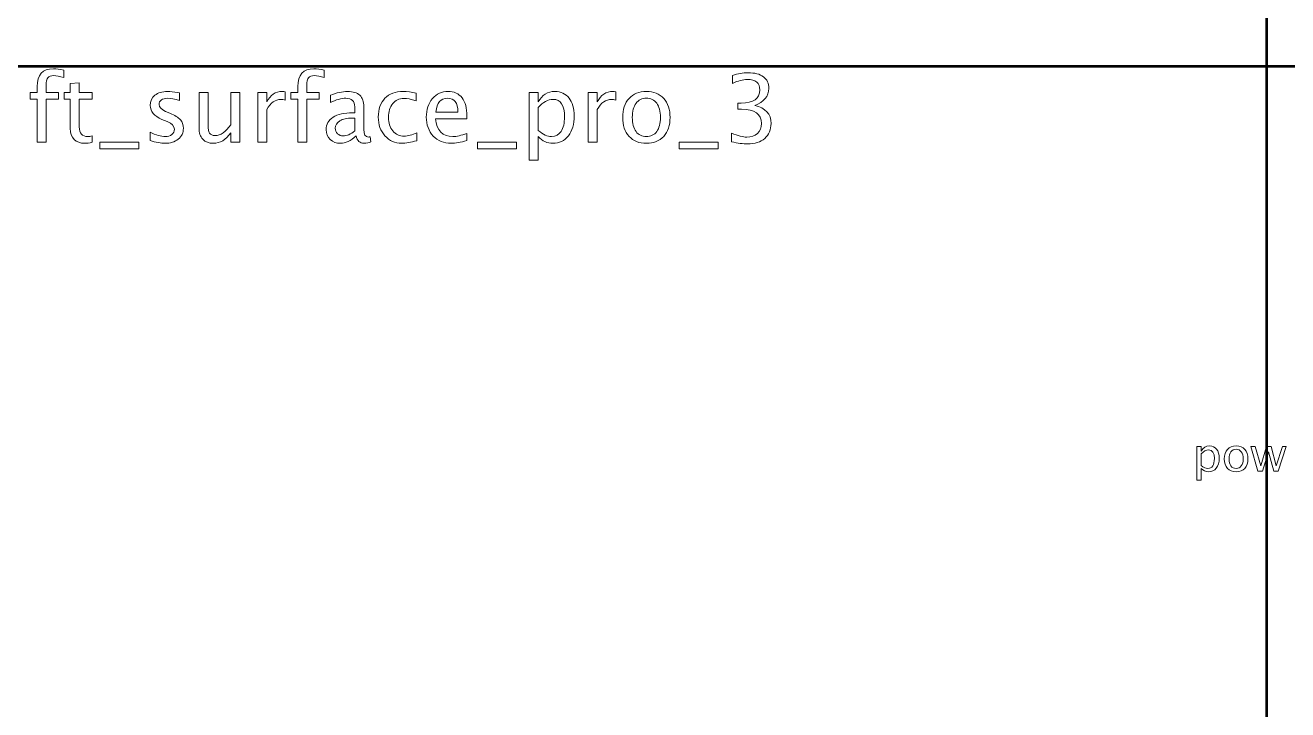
# Model space of a CAD drawing. Header units: centimetres. Extents: x -69 to 69, y -115 to 104.
# Drawn here: x 1.78 to 13.19, y -80.77 to -74.58 of the extents above; entities that cross this region are included whole.
import ezdxf

# ---------------------------------------------------------------- set-up
doc = ezdxf.new("R2010")
doc.units = ezdxf.units.CM
doc.header["$MEASUREMENT"] = 0
doc.layers.add('Layer 1', color=7, linetype='Continuous')

msp = doc.modelspace()

# ---------------------------------------------------------------- linework, layer by layer
at = {"layer": 'Layer 1', "lineweight": 53}
for points, knots in [([(-16.45, -86.45), (-16.45, -86.45), (-16.45, -63.55), (-16.45, -63.55), (-16.45, -63.55), (-16.45, -63.27386), (-16.22614, -63.05), (-15.95, -63.05), (-15.95, -63.05), (-15.95, -63.05), (15.95, -63.05), (15.95, -63.05), (15.95, -63.05), (16.22614, -63.05), (16.45, -63.27386), (16.45, -63.55), (16.45, -63.55), (16.45, -63.55), (16.45, -76.55), (16.45, -76.55), (16.45, -76.55), (16.45, -76.55), (15.05, -76.55), (15.05, -76.55), (15.05, -76.55), (14.77386, -76.55), (14.55, -76.77386), (14.55, -77.05), (14.55, -77.05), (14.55, -77.05), (14.55, -80.45), (14.55, -80.45), (14.55, -80.45), (14.55, -80.72614), (14.77386, -80.95), (15.05, -80.95), (15.05, -80.95), (15.05, -80.95), (16.45, -80.95), (16.45, -80.95), (16.45, -80.95), (16.45, -80.95), (16.45, -86.45), (16.45, -86.45), (16.45, -86.45), (16.45, -86.72614), (16.22614, -86.95), (15.95, -86.95), (15.95, -86.95), (15.95, -86.95), (-15.95, -86.95), (-15.95, -86.95), (-15.95, -86.95), (-16.22614, -86.95), (-16.45, -86.72614), (-16.45, -86.45)], [0, 0, 0, 0, 0.06666667, 0.06666667, 0.06666667, 0.06666667, 0.13333333, 0.13333333, 0.13333333, 0.13333333, 0.2, 0.2, 0.2, 0.2, 0.26666667, 0.26666667, 0.26666667, 0.26666667, 0.33333333, 0.33333333, 0.33333333, 0.33333333, 0.4, 0.4, 0.4, 0.4, 0.46666667, 0.46666667, 0.46666667, 0.46666667, 0.53333333, 0.53333333, 0.53333333, 0.53333333, 0.6, 0.6, 0.6, 0.6, 0.66666667, 0.66666667, 0.66666667, 0.66666667, 0.73333333, 0.73333333, 0.73333333, 0.73333333, 0.8, 0.8, 0.8, 0.8, 0.86666667, 0.86666667, 0.86666667, 0.86666667, 1, 1, 1, 1]), ([(-4.45, -66.25), (-4.45, -66.25), (-4.45, -65.05), (-4.45, -65.05), (-4.45, -65.05), (-4.45, -64.77386), (-4.22614, -64.55), (-3.95, -64.55), (-3.95, -64.55), (-3.95, -64.55), (2.45, -64.55), (2.45, -64.55), (2.45, -64.55), (2.72614, -64.55), (2.95, -64.77386), (2.95, -65.05), (2.95, -65.05), (2.95, -65.05), (2.95, -66.25), (2.95, -66.25), (2.95, -66.25), (2.95, -66.25), (13, -66.25), (13, -66.25), (13, -66.25), (13, -66.25), (13, -83.75), (13, -83.75), (13, -83.75), (13, -83.75), (-13, -83.75), (-13, -83.75), (-13, -83.75), (-13, -83.75), (-13, -66.25), (-13, -66.25), (-13, -66.25), (-13, -66.25), (-4.45, -66.25), (-4.45, -66.25)], [0, 0, 0, 0, 0.09090909, 0.09090909, 0.09090909, 0.09090909, 0.18181818, 0.18181818, 0.18181818, 0.18181818, 0.27272727, 0.27272727, 0.27272727, 0.27272727, 0.36363636, 0.36363636, 0.36363636, 0.36363636, 0.45454545, 0.45454545, 0.45454545, 0.45454545, 0.54545455, 0.54545455, 0.54545455, 0.54545455, 0.63636364, 0.63636364, 0.63636364, 0.63636364, 0.72727273, 0.72727273, 0.72727273, 0.72727273, 0.81818182, 0.81818182, 0.81818182, 0.81818182, 1, 1, 1, 1])]:
    msp.add_open_spline(points, degree=3, knots=knots, dxfattribs=at)
at = {"layer": 'Layer 1', "color": 30, "lineweight": 53}
msp.add_open_spline([(-14.6, -74.95), (-14.6, -74.95), (14.6, -74.95), (14.6, -74.95)], degree=3, dxfattribs=at)
at = {"layer": 'Layer 1', "color": 30, "lineweight": 9}
for points, knots in [([(1.88893, -75.63724), (1.88893, -75.63724), (1.88893, -75.24947), (1.88893, -75.24947), (1.88893, -75.24947), (1.88893, -75.24947), (1.82529, -75.24947), (1.82529, -75.24947), (1.82529, -75.24947), (1.82529, -75.24947), (1.82529, -75.1885), (1.82529, -75.1885), (1.82529, -75.1885), (1.82529, -75.1885), (1.88893, -75.1885), (1.88893, -75.1885), (1.88893, -75.1885), (1.88893, -75.1885), (1.88893, -75.13474), (1.88893, -75.13474), (1.88893, -75.13474), (1.88893, -75.02778), (1.93776, -74.9743), (2.0354, -74.9743), (2.0354, -74.9743), (2.06278, -74.9743), (2.09382, -74.97881), (2.12854, -74.98784), (2.12854, -74.98784), (2.12854, -74.98784), (2.12854, -75.05304), (2.12854, -75.05304), (2.12854, -75.05304), (2.09171, -75.04118), (2.06222, -75.03526), (2.04006, -75.03526), (2.04006, -75.03526), (2.01311, -75.03526), (1.99476, -75.04161), (1.98503, -75.05445), (1.98503, -75.05445), (1.97515, -75.06729), (1.97021, -75.09114), (1.97021, -75.12599), (1.97021, -75.12599), (1.97021, -75.12599), (1.97021, -75.1885), (1.97021, -75.1885), (1.97021, -75.1885), (1.97021, -75.1885), (2.08296, -75.1885), (2.08296, -75.1885), (2.08296, -75.1885), (2.08296, -75.1885), (2.08296, -75.24947), (2.08296, -75.24947), (2.08296, -75.24947), (2.08296, -75.24947), (1.97021, -75.24947), (1.97021, -75.24947), (1.97021, -75.24947), (1.97021, -75.24947), (1.97021, -75.63724), (1.97021, -75.63724), (1.97021, -75.63724), (1.97021, -75.63724), (1.88893, -75.63724), (1.88893, -75.63724)], [0, 0, 0, 0, 0.05555556, 0.05555556, 0.05555556, 0.05555556, 0.11111111, 0.11111111, 0.11111111, 0.11111111, 0.16666667, 0.16666667, 0.16666667, 0.16666667, 0.22222222, 0.22222222, 0.22222222, 0.22222222, 0.27777778, 0.27777778, 0.27777778, 0.27777778, 0.33333333, 0.33333333, 0.33333333, 0.33333333, 0.38888889, 0.38888889, 0.38888889, 0.38888889, 0.44444444, 0.44444444, 0.44444444, 0.44444444, 0.5, 0.5, 0.5, 0.5, 0.55555556, 0.55555556, 0.55555556, 0.55555556, 0.61111111, 0.61111111, 0.61111111, 0.61111111, 0.66666667, 0.66666667, 0.66666667, 0.66666667, 0.72222222, 0.72222222, 0.72222222, 0.72222222, 0.77777778, 0.77777778, 0.77777778, 0.77777778, 0.83333333, 0.83333333, 0.83333333, 0.83333333, 0.88888889, 0.88888889, 0.88888889, 0.88888889, 1, 1, 1, 1]), ([(4.2438, -75.63724), (4.2438, -75.63724), (4.2438, -75.24947), (4.2438, -75.24947), (4.2438, -75.24947), (4.2438, -75.24947), (4.18016, -75.24947), (4.18016, -75.24947), (4.18016, -75.24947), (4.18016, -75.24947), (4.18016, -75.1885), (4.18016, -75.1885), (4.18016, -75.1885), (4.18016, -75.1885), (4.2438, -75.1885), (4.2438, -75.1885), (4.2438, -75.1885), (4.2438, -75.1885), (4.2438, -75.13474), (4.2438, -75.13474), (4.2438, -75.13474), (4.2438, -75.02778), (4.29263, -74.9743), (4.39027, -74.9743), (4.39027, -74.9743), (4.41765, -74.9743), (4.44869, -74.97881), (4.48341, -74.98784), (4.48341, -74.98784), (4.48341, -74.98784), (4.48341, -75.05304), (4.48341, -75.05304), (4.48341, -75.05304), (4.44658, -75.04118), (4.41709, -75.03526), (4.39493, -75.03526), (4.39493, -75.03526), (4.36798, -75.03526), (4.34963, -75.04161), (4.3399, -75.05445), (4.3399, -75.05445), (4.33002, -75.06729), (4.32508, -75.09114), (4.32508, -75.12599), (4.32508, -75.12599), (4.32508, -75.12599), (4.32508, -75.1885), (4.32508, -75.1885), (4.32508, -75.1885), (4.32508, -75.1885), (4.43783, -75.1885), (4.43783, -75.1885), (4.43783, -75.1885), (4.43783, -75.1885), (4.43783, -75.24947), (4.43783, -75.24947), (4.43783, -75.24947), (4.43783, -75.24947), (4.32508, -75.24947), (4.32508, -75.24947), (4.32508, -75.24947), (4.32508, -75.24947), (4.32508, -75.63724), (4.32508, -75.63724), (4.32508, -75.63724), (4.32508, -75.63724), (4.2438, -75.63724), (4.2438, -75.63724)], [0, 0, 0, 0, 0.05555556, 0.05555556, 0.05555556, 0.05555556, 0.11111111, 0.11111111, 0.11111111, 0.11111111, 0.16666667, 0.16666667, 0.16666667, 0.16666667, 0.22222222, 0.22222222, 0.22222222, 0.22222222, 0.27777778, 0.27777778, 0.27777778, 0.27777778, 0.33333333, 0.33333333, 0.33333333, 0.33333333, 0.38888889, 0.38888889, 0.38888889, 0.38888889, 0.44444444, 0.44444444, 0.44444444, 0.44444444, 0.5, 0.5, 0.5, 0.5, 0.55555556, 0.55555556, 0.55555556, 0.55555556, 0.61111111, 0.61111111, 0.61111111, 0.61111111, 0.66666667, 0.66666667, 0.66666667, 0.66666667, 0.72222222, 0.72222222, 0.72222222, 0.72222222, 0.77777778, 0.77777778, 0.77777778, 0.77777778, 0.83333333, 0.83333333, 0.83333333, 0.83333333, 0.88888889, 0.88888889, 0.88888889, 0.88888889, 1, 1, 1, 1]), ([(8.1639, -75.63301), (8.1639, -75.63301), (8.1639, -75.55681), (8.1639, -75.55681), (8.1639, -75.55681), (8.22204, -75.57995), (8.26762, -75.59152), (8.30106, -75.59152), (8.30106, -75.59152), (8.34043, -75.59152), (8.37218, -75.58023), (8.39659, -75.55751), (8.39659, -75.55751), (8.42101, -75.53479), (8.43314, -75.50516), (8.43314, -75.46875), (8.43314, -75.46875), (8.43314, -75.38239), (8.37303, -75.33921), (8.2528, -75.33921), (8.2528, -75.33921), (8.2528, -75.33921), (8.22063, -75.33921), (8.22063, -75.33921), (8.22063, -75.33921), (8.22063, -75.33921), (8.22063, -75.2846), (8.22063, -75.2846), (8.22063, -75.2846), (8.22063, -75.2846), (8.24913, -75.28418), (8.24913, -75.28418), (8.24913, -75.28418), (8.36216, -75.28418), (8.41875, -75.24439), (8.41875, -75.16466), (8.41875, -75.16466), (8.41875, -75.10214), (8.38121, -75.07082), (8.30628, -75.07082), (8.30628, -75.07082), (8.26607, -75.07082), (8.22147, -75.08239), (8.17237, -75.10553), (8.17237, -75.10553), (8.17237, -75.10553), (8.17237, -75.03441), (8.17237, -75.03441), (8.17237, -75.03441), (8.22049, -75.01804), (8.26691, -75.00986), (8.3115, -75.00986), (8.3115, -75.00986), (8.37218, -75.00986), (8.41889, -75.02199), (8.45134, -75.04626), (8.45134, -75.04626), (8.4838, -75.07039), (8.50003, -75.10553), (8.50003, -75.15153), (8.50003, -75.15153), (8.50003, -75.22336), (8.45755, -75.27458), (8.37246, -75.30506), (8.37246, -75.30506), (8.4711, -75.32806), (8.52035, -75.38211), (8.52035, -75.46748), (8.52035, -75.46748), (8.52035, -75.52506), (8.5013, -75.57035), (8.46334, -75.60323), (8.46334, -75.60323), (8.42538, -75.63611), (8.37317, -75.65248), (8.30685, -75.65248), (8.30685, -75.65248), (8.26903, -75.65248), (8.22147, -75.64599), (8.1639, -75.63301)], [0, 0, 0, 0, 0.04761905, 0.04761905, 0.04761905, 0.04761905, 0.0952381, 0.0952381, 0.0952381, 0.0952381, 0.14285714, 0.14285714, 0.14285714, 0.14285714, 0.19047619, 0.19047619, 0.19047619, 0.19047619, 0.23809524, 0.23809524, 0.23809524, 0.23809524, 0.28571429, 0.28571429, 0.28571429, 0.28571429, 0.33333333, 0.33333333, 0.33333333, 0.33333333, 0.38095238, 0.38095238, 0.38095238, 0.38095238, 0.42857143, 0.42857143, 0.42857143, 0.42857143, 0.47619048, 0.47619048, 0.47619048, 0.47619048, 0.52380952, 0.52380952, 0.52380952, 0.52380952, 0.57142857, 0.57142857, 0.57142857, 0.57142857, 0.61904762, 0.61904762, 0.61904762, 0.61904762, 0.66666667, 0.66666667, 0.66666667, 0.66666667, 0.71428571, 0.71428571, 0.71428571, 0.71428571, 0.76190476, 0.76190476, 0.76190476, 0.76190476, 0.80952381, 0.80952381, 0.80952381, 0.80952381, 0.85714286, 0.85714286, 0.85714286, 0.85714286, 0.9047619, 0.9047619, 0.9047619, 0.9047619, 1, 1, 1, 1]), ([(2.38564, -75.6371), (2.36052, -75.64401), (2.33865, -75.6474), (2.32017, -75.6474), (2.32017, -75.6474), (2.27868, -75.6474), (2.24636, -75.63555), (2.22322, -75.61184), (2.22322, -75.61184), (2.19994, -75.58813), (2.18837, -75.55525), (2.18837, -75.51306), (2.18837, -75.51306), (2.18837, -75.51306), (2.18837, -75.24947), (2.18837, -75.24947), (2.18837, -75.24947), (2.18837, -75.24947), (2.1322, -75.24947), (2.1322, -75.24947), (2.1322, -75.24947), (2.1322, -75.24947), (2.1322, -75.1885), (2.1322, -75.1885), (2.1322, -75.1885), (2.1322, -75.1885), (2.18837, -75.1885), (2.18837, -75.1885), (2.18837, -75.1885), (2.18837, -75.1885), (2.18837, -75.10737), (2.18837, -75.10737), (2.18837, -75.10737), (2.18837, -75.10737), (2.26965, -75.0996), (2.26965, -75.0996), (2.26965, -75.0996), (2.26965, -75.0996), (2.26965, -75.1885), (2.26965, -75.1885), (2.26965, -75.1885), (2.26965, -75.1885), (2.38733, -75.1885), (2.38733, -75.1885), (2.38733, -75.1885), (2.38733, -75.1885), (2.38733, -75.24947), (2.38733, -75.24947), (2.38733, -75.24947), (2.38733, -75.24947), (2.26965, -75.24947), (2.26965, -75.24947), (2.26965, -75.24947), (2.26965, -75.24947), (2.26965, -75.49839), (2.26965, -75.49839), (2.26965, -75.49839), (2.26965, -75.55709), (2.29519, -75.58644), (2.34613, -75.58644), (2.34613, -75.58644), (2.357, -75.58644), (2.37012, -75.58461), (2.38564, -75.58108), (2.38564, -75.58108), (2.38564, -75.58108), (2.38564, -75.6371), (2.38564, -75.6371)], [0, 0, 0, 0, 0.05555556, 0.05555556, 0.05555556, 0.05555556, 0.11111111, 0.11111111, 0.11111111, 0.11111111, 0.16666667, 0.16666667, 0.16666667, 0.16666667, 0.22222222, 0.22222222, 0.22222222, 0.22222222, 0.27777778, 0.27777778, 0.27777778, 0.27777778, 0.33333333, 0.33333333, 0.33333333, 0.33333333, 0.38888889, 0.38888889, 0.38888889, 0.38888889, 0.44444444, 0.44444444, 0.44444444, 0.44444444, 0.5, 0.5, 0.5, 0.5, 0.55555556, 0.55555556, 0.55555556, 0.55555556, 0.61111111, 0.61111111, 0.61111111, 0.61111111, 0.66666667, 0.66666667, 0.66666667, 0.66666667, 0.72222222, 0.72222222, 0.72222222, 0.72222222, 0.77777778, 0.77777778, 0.77777778, 0.77777778, 0.83333333, 0.83333333, 0.83333333, 0.83333333, 0.88888889, 0.88888889, 0.88888889, 0.88888889, 1, 1, 1, 1]), ([(2.90888, -75.62115), (2.90888, -75.62115), (2.90888, -75.54665), (2.90888, -75.54665), (2.90888, -75.54665), (2.96208, -75.57318), (3.00823, -75.58644), (3.0476, -75.58644), (3.0476, -75.58644), (3.07102, -75.58644), (3.09049, -75.58009), (3.10588, -75.56739), (3.10588, -75.56739), (3.12126, -75.55483), (3.12902, -75.53903), (3.12902, -75.51998), (3.12902, -75.51998), (3.12902, -75.49218), (3.10743, -75.46918), (3.06425, -75.45097), (3.06425, -75.45097), (3.06425, -75.45097), (3.01669, -75.43079), (3.01669, -75.43079), (3.01669, -75.43079), (2.94656, -75.40172), (2.91142, -75.35967), (2.91142, -75.30506), (2.91142, -75.30506), (2.91142, -75.26598), (2.92525, -75.23521), (2.95291, -75.21278), (2.95291, -75.21278), (2.98057, -75.19034), (3.01853, -75.17919), (3.06665, -75.17919), (3.06665, -75.17919), (3.09162, -75.17919), (3.12267, -75.18258), (3.1595, -75.18949), (3.1595, -75.18949), (3.1595, -75.18949), (3.17643, -75.19274), (3.17643, -75.19274), (3.17643, -75.19274), (3.17643, -75.19274), (3.17643, -75.26047), (3.17643, -75.26047), (3.17643, -75.26047), (3.13113, -75.24693), (3.09501, -75.24015), (3.06806, -75.24015), (3.06806, -75.24015), (3.04435, -75.24015), (3.02558, -75.24537), (3.01133, -75.25567), (3.01133, -75.25567), (2.99722, -75.26598), (2.99016, -75.2798), (2.99016, -75.29716), (2.99016, -75.29716), (2.99016, -75.32157), (3.00992, -75.34232), (3.04957, -75.35911), (3.04957, -75.35911), (3.04957, -75.35911), (3.08866, -75.37562), (3.08866, -75.37562), (3.08866, -75.37562), (3.13297, -75.39425), (3.1643, -75.414), (3.18264, -75.43474), (3.18264, -75.43474), (3.20113, -75.45549), (3.2103, -75.48145), (3.2103, -75.5125), (3.2103, -75.5125), (3.2103, -75.55187), (3.19478, -75.58418), (3.16359, -75.60944), (3.16359, -75.60944), (3.13255, -75.6347), (3.09275, -75.6474), (3.04435, -75.6474), (3.04435, -75.6474), (3.0071, -75.6474), (2.96208, -75.63865), (2.90888, -75.62115)], [0, 0, 0, 0, 0.04347826, 0.04347826, 0.04347826, 0.04347826, 0.08695652, 0.08695652, 0.08695652, 0.08695652, 0.13043478, 0.13043478, 0.13043478, 0.13043478, 0.17391304, 0.17391304, 0.17391304, 0.17391304, 0.2173913, 0.2173913, 0.2173913, 0.2173913, 0.26086957, 0.26086957, 0.26086957, 0.26086957, 0.30434783, 0.30434783, 0.30434783, 0.30434783, 0.34782609, 0.34782609, 0.34782609, 0.34782609, 0.39130435, 0.39130435, 0.39130435, 0.39130435, 0.43478261, 0.43478261, 0.43478261, 0.43478261, 0.47826087, 0.47826087, 0.47826087, 0.47826087, 0.52173913, 0.52173913, 0.52173913, 0.52173913, 0.56521739, 0.56521739, 0.56521739, 0.56521739, 0.60869565, 0.60869565, 0.60869565, 0.60869565, 0.65217391, 0.65217391, 0.65217391, 0.65217391, 0.69565217, 0.69565217, 0.69565217, 0.69565217, 0.73913043, 0.73913043, 0.73913043, 0.73913043, 0.7826087, 0.7826087, 0.7826087, 0.7826087, 0.82608696, 0.82608696, 0.82608696, 0.82608696, 0.86956522, 0.86956522, 0.86956522, 0.86956522, 0.91304348, 0.91304348, 0.91304348, 0.91304348, 1, 1, 1, 1]), ([(3.88213, -75.63724), (3.88213, -75.63724), (3.88213, -75.1885), (3.88213, -75.1885), (3.88213, -75.1885), (3.88213, -75.1885), (3.96341, -75.1885), (3.96341, -75.1885), (3.96341, -75.1885), (3.96341, -75.1885), (3.96341, -75.27331), (3.96341, -75.27331), (3.96341, -75.27331), (3.99573, -75.21052), (4.04257, -75.17919), (4.1041, -75.17919), (4.1041, -75.17919), (4.11242, -75.17919), (4.12117, -75.1799), (4.1302, -75.18131), (4.1302, -75.18131), (4.1302, -75.18131), (4.1302, -75.25737), (4.1302, -75.25737), (4.1302, -75.25737), (4.11609, -75.25271), (4.10368, -75.25031), (4.09295, -75.25031), (4.09295, -75.25031), (4.0413, -75.25031), (3.99812, -75.28079), (3.96341, -75.34189), (3.96341, -75.34189), (3.96341, -75.34189), (3.96341, -75.63724), (3.96341, -75.63724), (3.96341, -75.63724), (3.96341, -75.63724), (3.88213, -75.63724), (3.88213, -75.63724)], [0, 0, 0, 0, 0.09090909, 0.09090909, 0.09090909, 0.09090909, 0.18181818, 0.18181818, 0.18181818, 0.18181818, 0.27272727, 0.27272727, 0.27272727, 0.27272727, 0.36363636, 0.36363636, 0.36363636, 0.36363636, 0.45454545, 0.45454545, 0.45454545, 0.45454545, 0.54545455, 0.54545455, 0.54545455, 0.54545455, 0.63636364, 0.63636364, 0.63636364, 0.63636364, 0.72727273, 0.72727273, 0.72727273, 0.72727273, 0.81818182, 0.81818182, 0.81818182, 0.81818182, 1, 1, 1, 1]), ([(4.77113, -75.58009), (4.72231, -75.62496), (4.67532, -75.6474), (4.63016, -75.6474), (4.63016, -75.6474), (4.59305, -75.6474), (4.56215, -75.63583), (4.53773, -75.61255), (4.53773, -75.61255), (4.51318, -75.58926), (4.5009, -75.55991), (4.5009, -75.52449), (4.5009, -75.52449), (4.5009, -75.47553), (4.52151, -75.43785), (4.56271, -75.4116), (4.56271, -75.4116), (4.60392, -75.38536), (4.66304, -75.37223), (4.74009, -75.37223), (4.74009, -75.37223), (4.74009, -75.37223), (4.75914, -75.37223), (4.75914, -75.37223), (4.75914, -75.37223), (4.75914, -75.37223), (4.75914, -75.31819), (4.75914, -75.31819), (4.75914, -75.31819), (4.75914, -75.26612), (4.73204, -75.24015), (4.67772, -75.24015), (4.67772, -75.24015), (4.63567, -75.24015), (4.58966, -75.25342), (4.53985, -75.27995), (4.53985, -75.27995), (4.53985, -75.27995), (4.53985, -75.21306), (4.53985, -75.21306), (4.53985, -75.21306), (4.5946, -75.19048), (4.64625, -75.17919), (4.69465, -75.17919), (4.69465, -75.17919), (4.74446, -75.17919), (4.78129, -75.19048), (4.80486, -75.2132), (4.80486, -75.2132), (4.82856, -75.23592), (4.84042, -75.27091), (4.84042, -75.31819), (4.84042, -75.31819), (4.84042, -75.31819), (4.84042, -75.52096), (4.84042, -75.52096), (4.84042, -75.52096), (4.84042, -75.56739), (4.85467, -75.59067), (4.88332, -75.59067), (4.88332, -75.59067), (4.88684, -75.59067), (4.89207, -75.59011), (4.89898, -75.58898), (4.89898, -75.58898), (4.89898, -75.58898), (4.90477, -75.63414), (4.90477, -75.63414), (4.90477, -75.63414), (4.88628, -75.64303), (4.86596, -75.6474), (4.84366, -75.6474), (4.84366, -75.6474), (4.8057, -75.6474), (4.78157, -75.62496), (4.77113, -75.58009)], [0, 0, 0, 0, 0.05, 0.05, 0.05, 0.05, 0.1, 0.1, 0.1, 0.1, 0.15, 0.15, 0.15, 0.15, 0.2, 0.2, 0.2, 0.2, 0.25, 0.25, 0.25, 0.25, 0.3, 0.3, 0.3, 0.3, 0.35, 0.35, 0.35, 0.35, 0.4, 0.4, 0.4, 0.4, 0.45, 0.45, 0.45, 0.45, 0.5, 0.5, 0.5, 0.5, 0.55, 0.55, 0.55, 0.55, 0.6, 0.6, 0.6, 0.6, 0.65, 0.65, 0.65, 0.65, 0.7, 0.7, 0.7, 0.7, 0.75, 0.75, 0.75, 0.75, 0.8, 0.8, 0.8, 0.8, 0.85, 0.85, 0.85, 0.85, 0.9, 0.9, 0.9, 0.9, 1, 1, 1, 1]), ([(5.31892, -75.62369), (5.26629, -75.6395), (5.22085, -75.6474), (5.18261, -75.6474), (5.18261, -75.6474), (5.12193, -75.6474), (5.0717, -75.62496), (5.03176, -75.58023), (5.03176, -75.58023), (4.99183, -75.53536), (4.97179, -75.47877), (4.97179, -75.41061), (4.97179, -75.41061), (4.97179, -75.3378), (4.99155, -75.28093), (5.03106, -75.24029), (5.03106, -75.24029), (5.07057, -75.19951), (5.12574, -75.17919), (5.19658, -75.17919), (5.19658, -75.17919), (5.23144, -75.17919), (5.27066, -75.18399), (5.31384, -75.19358), (5.31384, -75.19358), (5.31384, -75.19358), (5.31384, -75.26217), (5.31384, -75.26217), (5.31384, -75.26217), (5.26798, -75.24862), (5.23059, -75.24185), (5.2018, -75.24185), (5.2018, -75.24185), (5.16003, -75.24185), (5.12659, -75.25751), (5.10161, -75.28869), (5.10161, -75.28869), (5.07664, -75.31988), (5.06408, -75.36151), (5.06408, -75.41344), (5.06408, -75.41344), (5.06408, -75.46381), (5.07706, -75.50445), (5.10288, -75.53564), (5.10288, -75.53564), (5.12871, -75.56668), (5.16243, -75.58221), (5.20434, -75.58221), (5.20434, -75.58221), (5.24145, -75.58221), (5.27955, -75.57261), (5.31892, -75.55342), (5.31892, -75.55342), (5.31892, -75.55342), (5.31892, -75.62369), (5.31892, -75.62369)], [0, 0, 0, 0, 0.06666667, 0.06666667, 0.06666667, 0.06666667, 0.13333333, 0.13333333, 0.13333333, 0.13333333, 0.2, 0.2, 0.2, 0.2, 0.26666667, 0.26666667, 0.26666667, 0.26666667, 0.33333333, 0.33333333, 0.33333333, 0.33333333, 0.4, 0.4, 0.4, 0.4, 0.46666667, 0.46666667, 0.46666667, 0.46666667, 0.53333333, 0.53333333, 0.53333333, 0.53333333, 0.6, 0.6, 0.6, 0.6, 0.66666667, 0.66666667, 0.66666667, 0.66666667, 0.73333333, 0.73333333, 0.73333333, 0.73333333, 0.8, 0.8, 0.8, 0.8, 0.86666667, 0.86666667, 0.86666667, 0.86666667, 1, 1, 1, 1]), ([(5.77034, -75.62285), (5.71573, -75.63922), (5.66903, -75.6474), (5.63008, -75.6474), (5.63008, -75.6474), (5.56362, -75.6474), (5.50957, -75.62539), (5.46794, -75.5815), (5.46794, -75.5815), (5.42631, -75.53762), (5.40543, -75.48075), (5.40543, -75.41076), (5.40543, -75.41076), (5.40543, -75.34288), (5.42377, -75.28714), (5.4606, -75.24354), (5.4606, -75.24354), (5.49743, -75.20008), (5.54457, -75.17834), (5.602, -75.17834), (5.602, -75.17834), (5.65633, -75.17834), (5.69838, -75.19768), (5.72801, -75.23634), (5.72801, -75.23634), (5.75764, -75.27501), (5.77246, -75.32976), (5.77246, -75.40074), (5.77246, -75.40074), (5.77246, -75.40074), (5.77204, -75.42557), (5.77204, -75.42557), (5.77204, -75.42557), (5.77204, -75.42557), (5.4884, -75.42557), (5.4884, -75.42557), (5.4884, -75.42557), (5.50026, -75.53282), (5.55261, -75.58644), (5.64532, -75.58644), (5.64532, -75.58644), (5.67933, -75.58644), (5.72096, -75.57684), (5.77034, -75.55765), (5.77034, -75.55765), (5.77034, -75.55765), (5.77034, -75.62285), (5.77034, -75.62285)], [0, 0, 0, 0, 0.07692308, 0.07692308, 0.07692308, 0.07692308, 0.15384615, 0.15384615, 0.15384615, 0.15384615, 0.23076923, 0.23076923, 0.23076923, 0.23076923, 0.30769231, 0.30769231, 0.30769231, 0.30769231, 0.38461538, 0.38461538, 0.38461538, 0.38461538, 0.46153846, 0.46153846, 0.46153846, 0.46153846, 0.53846154, 0.53846154, 0.53846154, 0.53846154, 0.61538462, 0.61538462, 0.61538462, 0.61538462, 0.69230769, 0.69230769, 0.69230769, 0.69230769, 0.76923077, 0.76923077, 0.76923077, 0.76923077, 0.84615385, 0.84615385, 0.84615385, 0.84615385, 1, 1, 1, 1]), ([(6.33607, -75.80065), (6.33607, -75.80065), (6.33607, -75.1885), (6.33607, -75.1885), (6.33607, -75.1885), (6.33607, -75.1885), (6.41735, -75.1885), (6.41735, -75.1885), (6.41735, -75.1885), (6.41735, -75.1885), (6.41735, -75.27331), (6.41735, -75.27331), (6.41735, -75.27331), (6.45065, -75.21052), (6.50075, -75.17919), (6.56749, -75.17919), (6.56749, -75.17919), (6.62154, -75.17919), (6.66401, -75.19881), (6.69506, -75.23818), (6.69506, -75.23818), (6.7261, -75.27755), (6.74163, -75.33131), (6.74163, -75.39947), (6.74163, -75.39947), (6.74163, -75.47369), (6.72399, -75.53366), (6.68885, -75.5791), (6.68885, -75.5791), (6.65371, -75.62468), (6.60743, -75.6474), (6.55014, -75.6474), (6.55014, -75.6474), (6.49694, -75.6474), (6.45263, -75.62708), (6.41735, -75.5863), (6.41735, -75.5863), (6.41735, -75.5863), (6.41735, -75.80065), (6.41735, -75.80065), (6.41735, -75.80065), (6.41735, -75.80065), (6.33607, -75.80065), (6.33607, -75.80065)], [0, 0, 0, 0, 0.08333333, 0.08333333, 0.08333333, 0.08333333, 0.16666667, 0.16666667, 0.16666667, 0.16666667, 0.25, 0.25, 0.25, 0.25, 0.33333333, 0.33333333, 0.33333333, 0.33333333, 0.41666667, 0.41666667, 0.41666667, 0.41666667, 0.5, 0.5, 0.5, 0.5, 0.58333333, 0.58333333, 0.58333333, 0.58333333, 0.66666667, 0.66666667, 0.66666667, 0.66666667, 0.75, 0.75, 0.75, 0.75, 0.83333333, 0.83333333, 0.83333333, 0.83333333, 1, 1, 1, 1]), ([(6.86891, -75.63724), (6.86891, -75.63724), (6.86891, -75.1885), (6.86891, -75.1885), (6.86891, -75.1885), (6.86891, -75.1885), (6.95019, -75.1885), (6.95019, -75.1885), (6.95019, -75.1885), (6.95019, -75.1885), (6.95019, -75.27331), (6.95019, -75.27331), (6.95019, -75.27331), (6.98251, -75.21052), (7.02935, -75.17919), (7.09088, -75.17919), (7.09088, -75.17919), (7.0992, -75.17919), (7.10795, -75.1799), (7.11698, -75.18131), (7.11698, -75.18131), (7.11698, -75.18131), (7.11698, -75.25737), (7.11698, -75.25737), (7.11698, -75.25737), (7.10287, -75.25271), (7.09046, -75.25031), (7.07973, -75.25031), (7.07973, -75.25031), (7.02808, -75.25031), (6.9849, -75.28079), (6.95019, -75.34189), (6.95019, -75.34189), (6.95019, -75.34189), (6.95019, -75.63724), (6.95019, -75.63724), (6.95019, -75.63724), (6.95019, -75.63724), (6.86891, -75.63724), (6.86891, -75.63724)], [0, 0, 0, 0, 0.09090909, 0.09090909, 0.09090909, 0.09090909, 0.18181818, 0.18181818, 0.18181818, 0.18181818, 0.27272727, 0.27272727, 0.27272727, 0.27272727, 0.36363636, 0.36363636, 0.36363636, 0.36363636, 0.45454545, 0.45454545, 0.45454545, 0.45454545, 0.54545455, 0.54545455, 0.54545455, 0.54545455, 0.63636364, 0.63636364, 0.63636364, 0.63636364, 0.72727273, 0.72727273, 0.72727273, 0.72727273, 0.81818182, 0.81818182, 0.81818182, 0.81818182, 1, 1, 1, 1]), ([(7.39399, -75.6474), (7.32809, -75.6474), (7.27588, -75.62637), (7.23749, -75.58432), (7.23749, -75.58432), (7.19897, -75.54227), (7.17978, -75.48512), (7.17978, -75.41301), (7.17978, -75.41301), (7.17978, -75.34105), (7.19897, -75.28404), (7.23749, -75.24213), (7.23749, -75.24213), (7.27588, -75.20022), (7.32809, -75.17919), (7.39399, -75.17919), (7.39399, -75.17919), (7.45989, -75.17919), (7.5121, -75.20022), (7.55048, -75.24213), (7.55048, -75.24213), (7.589, -75.28404), (7.6082, -75.34105), (7.6082, -75.41301), (7.6082, -75.41301), (7.6082, -75.48512), (7.589, -75.54227), (7.55048, -75.58432), (7.55048, -75.58432), (7.5121, -75.62637), (7.45989, -75.6474), (7.39399, -75.6474)], [0, 0, 0, 0, 0.11111111, 0.11111111, 0.11111111, 0.11111111, 0.22222222, 0.22222222, 0.22222222, 0.22222222, 0.33333333, 0.33333333, 0.33333333, 0.33333333, 0.44444444, 0.44444444, 0.44444444, 0.44444444, 0.55555556, 0.55555556, 0.55555556, 0.55555556, 0.66666667, 0.66666667, 0.66666667, 0.66666667, 0.77777778, 0.77777778, 0.77777778, 0.77777778, 1, 1, 1, 1]), ([(3.63772, -75.63724), (3.63772, -75.63724), (3.63772, -75.55286), (3.63772, -75.55286), (3.63772, -75.55286), (3.5944, -75.61593), (3.54177, -75.6474), (3.47996, -75.6474), (3.47996, -75.6474), (3.44073, -75.6474), (3.40955, -75.63512), (3.3864, -75.61043), (3.3864, -75.61043), (3.36312, -75.58573), (3.35155, -75.55257), (3.35155, -75.51066), (3.35155, -75.51066), (3.35155, -75.51066), (3.35155, -75.1885), (3.35155, -75.1885), (3.35155, -75.1885), (3.35155, -75.1885), (3.43283, -75.1885), (3.43283, -75.1885), (3.43283, -75.1885), (3.43283, -75.1885), (3.43283, -75.48413), (3.43283, -75.48413), (3.43283, -75.48413), (3.43283, -75.51786), (3.43777, -75.54171), (3.44751, -75.55582), (3.44751, -75.55582), (3.45738, -75.57007), (3.47375, -75.57713), (3.49675, -75.57713), (3.49675, -75.57713), (3.54643, -75.57713), (3.59356, -75.54453), (3.63772, -75.47919), (3.63772, -75.47919), (3.63772, -75.47919), (3.63772, -75.1885), (3.63772, -75.1885), (3.63772, -75.1885), (3.63772, -75.1885), (3.71901, -75.1885), (3.71901, -75.1885), (3.71901, -75.1885), (3.71901, -75.1885), (3.71901, -75.63724), (3.71901, -75.63724), (3.71901, -75.63724), (3.71901, -75.63724), (3.63772, -75.63724), (3.63772, -75.63724)], [0, 0, 0, 0, 0.06666667, 0.06666667, 0.06666667, 0.06666667, 0.13333333, 0.13333333, 0.13333333, 0.13333333, 0.2, 0.2, 0.2, 0.2, 0.26666667, 0.26666667, 0.26666667, 0.26666667, 0.33333333, 0.33333333, 0.33333333, 0.33333333, 0.4, 0.4, 0.4, 0.4, 0.46666667, 0.46666667, 0.46666667, 0.46666667, 0.53333333, 0.53333333, 0.53333333, 0.53333333, 0.6, 0.6, 0.6, 0.6, 0.66666667, 0.66666667, 0.66666667, 0.66666667, 0.73333333, 0.73333333, 0.73333333, 0.73333333, 0.8, 0.8, 0.8, 0.8, 0.86666667, 0.86666667, 0.86666667, 0.86666667, 1, 1, 1, 1]), ([(5.49264, -75.36461), (5.49264, -75.36461), (5.69076, -75.36461), (5.69076, -75.36461), (5.69076, -75.36461), (5.69076, -75.28107), (5.65957, -75.23931), (5.59734, -75.23931), (5.59734, -75.23931), (5.53469, -75.23931), (5.49983, -75.28107), (5.49264, -75.36461)], [0, 0, 0, 0, 0.25, 0.25, 0.25, 0.25, 0.5, 0.5, 0.5, 0.5, 1, 1, 1, 1]), ([(6.41735, -75.53028), (6.45926, -75.56767), (6.4992, -75.58644), (6.53715, -75.58644), (6.53715, -75.58644), (6.57455, -75.58644), (6.60348, -75.57078), (6.6238, -75.53959), (6.6238, -75.53959), (6.64426, -75.50841), (6.65442, -75.46452), (6.65442, -75.40779), (6.65442, -75.40779), (6.65442, -75.30281), (6.6197, -75.25031), (6.55028, -75.25031), (6.55028, -75.25031), (6.50484, -75.25031), (6.46053, -75.27487), (6.41735, -75.32411), (6.41735, -75.32411), (6.41735, -75.32411), (6.41735, -75.53028), (6.41735, -75.53028)], [0, 0, 0, 0, 0.14285714, 0.14285714, 0.14285714, 0.14285714, 0.28571429, 0.28571429, 0.28571429, 0.28571429, 0.42857143, 0.42857143, 0.42857143, 0.42857143, 0.57142857, 0.57142857, 0.57142857, 0.57142857, 0.71428571, 0.71428571, 0.71428571, 0.71428571, 1, 1, 1, 1]), ([(7.39385, -75.58644), (7.43406, -75.58644), (7.46539, -75.57134), (7.48769, -75.541), (7.48769, -75.541), (7.50984, -75.5108), (7.52099, -75.46805), (7.52099, -75.41301), (7.52099, -75.41301), (7.52099, -75.35812), (7.50984, -75.31551), (7.48769, -75.28531), (7.48769, -75.28531), (7.46539, -75.25525), (7.43406, -75.24015), (7.39385, -75.24015), (7.39385, -75.24015), (7.35349, -75.24015), (7.32216, -75.25525), (7.30015, -75.28531), (7.30015, -75.28531), (7.27799, -75.31551), (7.26699, -75.35812), (7.26699, -75.41301), (7.26699, -75.41301), (7.26699, -75.46805), (7.27799, -75.5108), (7.30015, -75.541), (7.30015, -75.541), (7.32216, -75.57134), (7.35349, -75.58644), (7.39385, -75.58644)], [0, 0, 0, 0, 0.11111111, 0.11111111, 0.11111111, 0.11111111, 0.22222222, 0.22222222, 0.22222222, 0.22222222, 0.33333333, 0.33333333, 0.33333333, 0.33333333, 0.44444444, 0.44444444, 0.44444444, 0.44444444, 0.55555556, 0.55555556, 0.55555556, 0.55555556, 0.66666667, 0.66666667, 0.66666667, 0.66666667, 0.77777778, 0.77777778, 0.77777778, 0.77777778, 1, 1, 1, 1]), ([(4.75914, -75.53578), (4.75914, -75.53578), (4.75914, -75.42049), (4.75914, -75.42049), (4.75914, -75.42049), (4.75914, -75.42049), (4.73303, -75.41965), (4.73303, -75.41965), (4.73303, -75.41965), (4.68788, -75.41965), (4.65147, -75.42797), (4.62367, -75.44462), (4.62367, -75.44462), (4.59601, -75.46141), (4.58218, -75.48357), (4.58218, -75.51123), (4.58218, -75.51123), (4.58218, -75.53056), (4.5891, -75.54693), (4.60279, -75.56033), (4.60279, -75.56033), (4.61662, -75.57374), (4.63341, -75.58051), (4.6533, -75.58051), (4.6533, -75.58051), (4.68717, -75.58051), (4.72245, -75.56556), (4.75914, -75.53578)], [0, 0, 0, 0, 0.125, 0.125, 0.125, 0.125, 0.25, 0.25, 0.25, 0.25, 0.375, 0.375, 0.375, 0.375, 0.5, 0.5, 0.5, 0.5, 0.625, 0.625, 0.625, 0.625, 0.75, 0.75, 0.75, 0.75, 1, 1, 1, 1]), ([(2.45591, -75.6982), (2.45591, -75.6982), (2.45591, -75.63724), (2.45591, -75.63724), (2.45591, -75.63724), (2.45591, -75.63724), (2.80812, -75.63724), (2.80812, -75.63724), (2.80812, -75.63724), (2.80812, -75.63724), (2.80812, -75.6982), (2.80812, -75.6982), (2.80812, -75.6982), (2.80812, -75.6982), (2.45591, -75.6982), (2.45591, -75.6982)], [0, 0, 0, 0, 0.2, 0.2, 0.2, 0.2, 0.4, 0.4, 0.4, 0.4, 0.6, 0.6, 0.6, 0.6, 1, 1, 1, 1]), ([(5.86701, -75.6982), (5.86701, -75.6982), (5.86701, -75.63724), (5.86701, -75.63724), (5.86701, -75.63724), (5.86701, -75.63724), (6.21922, -75.63724), (6.21922, -75.63724), (6.21922, -75.63724), (6.21922, -75.63724), (6.21922, -75.6982), (6.21922, -75.6982), (6.21922, -75.6982), (6.21922, -75.6982), (5.86701, -75.6982), (5.86701, -75.6982)], [0, 0, 0, 0, 0.2, 0.2, 0.2, 0.2, 0.4, 0.4, 0.4, 0.4, 0.6, 0.6, 0.6, 0.6, 1, 1, 1, 1]), ([(7.68976, -75.6982), (7.68976, -75.6982), (7.68976, -75.63724), (7.68976, -75.63724), (7.68976, -75.63724), (7.68976, -75.63724), (8.04197, -75.63724), (8.04197, -75.63724), (8.04197, -75.63724), (8.04197, -75.63724), (8.04197, -75.6982), (8.04197, -75.6982), (8.04197, -75.6982), (8.04197, -75.6982), (7.68976, -75.6982), (7.68976, -75.6982)], [0, 0, 0, 0, 0.2, 0.2, 0.2, 0.2, 0.4, 0.4, 0.4, 0.4, 0.6, 0.6, 0.6, 0.6, 1, 1, 1, 1]), ([(12.36744, -78.69235), (12.36744, -78.69235), (12.36744, -78.38629), (12.36744, -78.38629), (12.36744, -78.38629), (12.36744, -78.38629), (12.40808, -78.38629), (12.40808, -78.38629), (12.40808, -78.38629), (12.40808, -78.38629), (12.40808, -78.42869), (12.40808, -78.42869), (12.40808, -78.42869), (12.42473, -78.39729), (12.44978, -78.38163), (12.48315, -78.38163), (12.48315, -78.38163), (12.51017, -78.38163), (12.53141, -78.39144), (12.54693, -78.41112), (12.54693, -78.41112), (12.56245, -78.43081), (12.57021, -78.45769), (12.57021, -78.49176), (12.57021, -78.49176), (12.57021, -78.52888), (12.5614, -78.55886), (12.54383, -78.58158), (12.54383, -78.58158), (12.52626, -78.60437), (12.50312, -78.61573), (12.47447, -78.61573), (12.47447, -78.61573), (12.44787, -78.61573), (12.42572, -78.60557), (12.40808, -78.58518), (12.40808, -78.58518), (12.40808, -78.58518), (12.40808, -78.69235), (12.40808, -78.69235), (12.40808, -78.69235), (12.40808, -78.69235), (12.36744, -78.69235), (12.36744, -78.69235)], [0, 0, 0, 0, 0.08333333, 0.08333333, 0.08333333, 0.08333333, 0.16666667, 0.16666667, 0.16666667, 0.16666667, 0.25, 0.25, 0.25, 0.25, 0.33333333, 0.33333333, 0.33333333, 0.33333333, 0.41666667, 0.41666667, 0.41666667, 0.41666667, 0.5, 0.5, 0.5, 0.5, 0.58333333, 0.58333333, 0.58333333, 0.58333333, 0.66666667, 0.66666667, 0.66666667, 0.66666667, 0.75, 0.75, 0.75, 0.75, 0.83333333, 0.83333333, 0.83333333, 0.83333333, 1, 1, 1, 1]), ([(12.40808, -78.55717), (12.42903, -78.57587), (12.449, -78.58525), (12.46798, -78.58525), (12.46798, -78.58525), (12.48668, -78.58525), (12.50114, -78.57742), (12.5113, -78.56183), (12.5113, -78.56183), (12.52153, -78.54623), (12.52661, -78.52429), (12.52661, -78.49593), (12.52661, -78.49593), (12.52661, -78.44343), (12.50926, -78.41719), (12.47454, -78.41719), (12.47454, -78.41719), (12.45182, -78.41719), (12.42967, -78.42946), (12.40808, -78.45409), (12.40808, -78.45409), (12.40808, -78.45409), (12.40808, -78.55717), (12.40808, -78.55717)], [0, 0, 0, 0, 0.14285714, 0.14285714, 0.14285714, 0.14285714, 0.28571429, 0.28571429, 0.28571429, 0.28571429, 0.42857143, 0.42857143, 0.42857143, 0.42857143, 0.57142857, 0.57142857, 0.57142857, 0.57142857, 0.71428571, 0.71428571, 0.71428571, 0.71428571, 1, 1, 1, 1]), ([(12.72318, -78.61573), (12.69023, -78.61573), (12.66413, -78.60522), (12.64494, -78.58419), (12.64494, -78.58419), (12.62568, -78.56317), (12.61608, -78.53459), (12.61608, -78.49854), (12.61608, -78.49854), (12.61608, -78.46256), (12.62568, -78.43405), (12.64494, -78.4131), (12.64494, -78.4131), (12.66413, -78.39214), (12.69023, -78.38163), (12.72318, -78.38163), (12.72318, -78.38163), (12.75613, -78.38163), (12.78224, -78.39214), (12.80143, -78.4131), (12.80143, -78.4131), (12.82069, -78.43405), (12.83028, -78.46256), (12.83028, -78.49854), (12.83028, -78.49854), (12.83028, -78.53459), (12.82069, -78.56317), (12.80143, -78.58419), (12.80143, -78.58419), (12.78224, -78.60522), (12.75613, -78.61573), (12.72318, -78.61573)], [0, 0, 0, 0, 0.11111111, 0.11111111, 0.11111111, 0.11111111, 0.22222222, 0.22222222, 0.22222222, 0.22222222, 0.33333333, 0.33333333, 0.33333333, 0.33333333, 0.44444444, 0.44444444, 0.44444444, 0.44444444, 0.55555556, 0.55555556, 0.55555556, 0.55555556, 0.66666667, 0.66666667, 0.66666667, 0.66666667, 0.77777778, 0.77777778, 0.77777778, 0.77777778, 1, 1, 1, 1]), ([(12.72311, -78.58525), (12.74322, -78.58525), (12.75888, -78.5777), (12.77003, -78.56253), (12.77003, -78.56253), (12.78111, -78.54743), (12.78668, -78.52605), (12.78668, -78.49854), (12.78668, -78.49854), (12.78668, -78.47109), (12.78111, -78.44978), (12.77003, -78.43469), (12.77003, -78.43469), (12.75888, -78.41966), (12.74322, -78.41211), (12.72311, -78.41211), (12.72311, -78.41211), (12.70293, -78.41211), (12.68727, -78.41966), (12.67626, -78.43469), (12.67626, -78.43469), (12.66519, -78.44978), (12.65968, -78.47109), (12.65968, -78.49854), (12.65968, -78.49854), (12.65968, -78.52605), (12.66519, -78.54743), (12.67626, -78.56253), (12.67626, -78.56253), (12.68727, -78.5777), (12.70293, -78.58525), (12.72311, -78.58525)], [0, 0, 0, 0, 0.11111111, 0.11111111, 0.11111111, 0.11111111, 0.22222222, 0.22222222, 0.22222222, 0.22222222, 0.33333333, 0.33333333, 0.33333333, 0.33333333, 0.44444444, 0.44444444, 0.44444444, 0.44444444, 0.55555556, 0.55555556, 0.55555556, 0.55555556, 0.66666667, 0.66666667, 0.66666667, 0.66666667, 0.77777778, 0.77777778, 0.77777778, 0.77777778, 1, 1, 1, 1]), ([(12.92018, -78.61065), (12.92018, -78.61065), (12.85583, -78.38629), (12.85583, -78.38629), (12.85583, -78.38629), (12.85583, -78.38629), (12.89548, -78.38629), (12.89548, -78.38629), (12.89548, -78.38629), (12.89548, -78.38629), (12.9448, -78.56049), (12.9448, -78.56049), (12.9448, -78.56049), (12.9448, -78.56049), (12.998, -78.38629), (12.998, -78.38629), (12.998, -78.38629), (12.998, -78.38629), (13.03864, -78.38629), (13.03864, -78.38629), (13.03864, -78.38629), (13.03864, -78.38629), (13.08542, -78.5602), (13.08542, -78.5602), (13.08542, -78.5602), (13.08542, -78.5602), (13.142, -78.38629), (13.142, -78.38629), (13.142, -78.38629), (13.142, -78.38629), (13.17671, -78.38629), (13.17671, -78.38629), (13.17671, -78.38629), (13.17671, -78.38629), (13.10348, -78.61065), (13.10348, -78.61065), (13.10348, -78.61065), (13.10348, -78.61065), (13.06284, -78.61065), (13.06284, -78.61065), (13.06284, -78.61065), (13.06284, -78.61065), (13.01472, -78.43567), (13.01472, -78.43567), (13.01472, -78.43567), (13.01472, -78.43567), (12.96082, -78.61065), (12.96082, -78.61065), (12.96082, -78.61065), (12.96082, -78.61065), (12.92018, -78.61065), (12.92018, -78.61065)], [0, 0, 0, 0, 0.07142857, 0.07142857, 0.07142857, 0.07142857, 0.14285714, 0.14285714, 0.14285714, 0.14285714, 0.21428571, 0.21428571, 0.21428571, 0.21428571, 0.28571429, 0.28571429, 0.28571429, 0.28571429, 0.35714286, 0.35714286, 0.35714286, 0.35714286, 0.42857143, 0.42857143, 0.42857143, 0.42857143, 0.5, 0.5, 0.5, 0.5, 0.57142857, 0.57142857, 0.57142857, 0.57142857, 0.64285714, 0.64285714, 0.64285714, 0.64285714, 0.71428571, 0.71428571, 0.71428571, 0.71428571, 0.78571429, 0.78571429, 0.78571429, 0.78571429, 0.85714286, 0.85714286, 0.85714286, 0.85714286, 1, 1, 1, 1])]:
    msp.add_open_spline(points, degree=3, knots=knots, dxfattribs=at)

doc.saveas('drawing.dxf')
